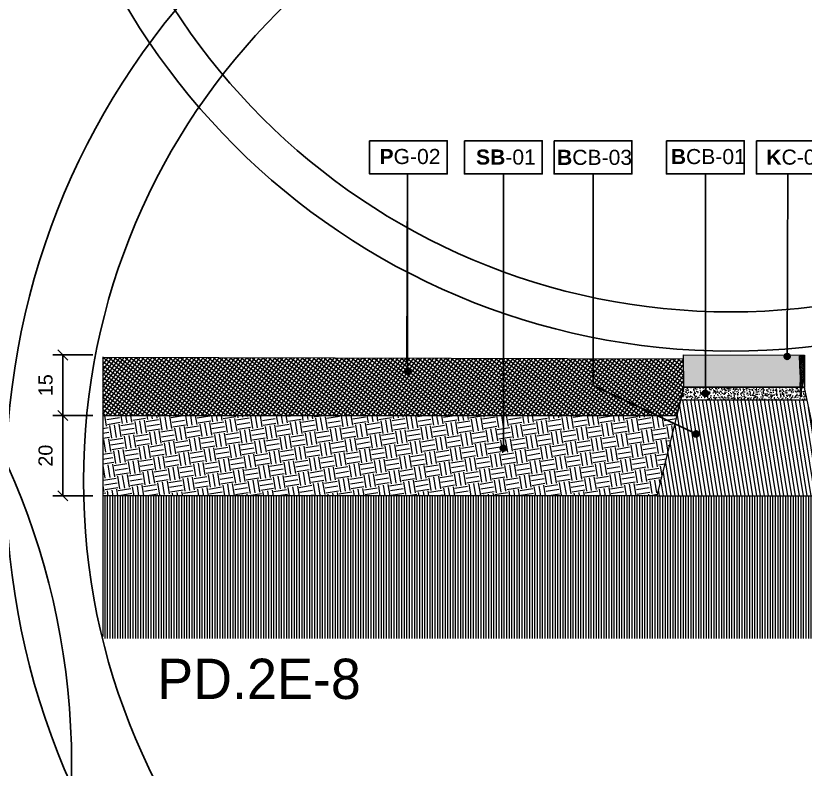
# Model space of a CAD drawing. Header units: metres. Extents: x -325 to 301, y -147 to 149.
# Drawn here: x 36.089 to 38.048, y 74.978 to 76.848 of the extents above; entities that cross this region are included whole.
import ezdxf

# ---------------------------------------------------------------- set-up
doc = ezdxf.new("R2010")
doc.units = ezdxf.units.M
doc.layers.get('Defpoints').update_dxf_attribs({"lineweight": 13})
doc.layers.add('-aux', color=50, linetype='Continuous', plot=False)
doc.layers.add('-AUX_MON', color=3, linetype='Continuous', plot=False)
for name, color, linetype, true_color in [('0-TX-1_25', 7, 'Continuous', 0x3f4f7f), ('3-TR-paviment fort', 7, 'Continuous', 0xd1d1d1), ('EIT_3 TR sorra', 7, 'Continuous', 0xd8ceb0)]:
    doc.layers.add(name, color=color, linetype=linetype, true_color=true_color)
doc.layers.add('03-TR-Paviment_02_Sealed Gravel', color=7, linetype='Continuous', lineweight=5, true_color=0xd4be8c)
doc.layers.add('3-TR tot_u', color=7, linetype='Continuous', lineweight=5, true_color=0x787878)
for name, color, linetype, lineweight in [('1-CM', 7, 'Continuous', 0), ('2-L-secció', 1, 'Continuous', 0), ('3-TR Formigó', 252, 'Continuous', 0), ('3-TR Seleccionat', 44, 'Continuous', 0), ('3-TR Tot-u', 37, 'Continuous', 0)]:
    doc.layers.add(name, color=color, linetype=linetype, lineweight=lineweight)
doc.layers.add('A-KEYPLAN_HATCH', color=7, linetype='Continuous')
doc.layers.add('A_TEXT_2', color=7, linetype='Continuous')
doc.styles.get("Standard").update_dxf_attribs({"font": 'arial.ttf'})
doc.styles.add('x-llegenda materials$0$ENGRAVERS', font='TT0586M.TTF')
doc.dimstyles.new('ISO-25', dxfattribs={"dimtxt": 0.1, "dimasz": 0.1, "dimexe": 0.1, "dimexo": 0.1, "dimgap": 0.1, "dimtad": 1, "dimdec": 0, "dimlfac": 100, "dimzin": 9, "dimtxsty": 'Standard', "dimblk": 'OBLIQUE', "dimcen": 0.1, "dimadec": 0, "dimazin": 0, "dimtfac": 1, "dimtdec": 0, "dimtmove": 0, "dimatfit": 3, "dimldrblk": 'OBLIQUE', "dimfxl": 1, "dimarcsym": 0})

# ---------------------------------------------------------------- blocks, each defined once
blk = doc.blocks.new('hatch keyplan 2')
at = {"layer": 'A-KEYPLAN_HATCH'}
blk.add_lwpolyline([(0, 0.00548), (0.01287, 0.00548), (0.01287, 0), (0, 0)], close=True, dxfattribs=at)
blk = doc.blocks.new('hatch keyplan')
at = {"layer": 'A-KEYPLAN_HATCH'}
blk.add_blockref('hatch keyplan 2', (1.43058, 0.85215), dxfattribs=at)
blk = doc.blocks.new('PG02')
at = {"layer": 'A-KEYPLAN_HATCH'}
blk.add_blockref('hatch keyplan', (-1.42958, -0.85215), dxfattribs=at)
at = {"layer": 'A_TEXT_2', "insert": (0.0002, 0.00412), "char_height": 0.0025, "attachment_point": 1}
blk.add_mtext_dynamic_manual_height_columns('\\pi0.00245,t0.01245;{\\fArial|b1|i0|c0|p34;P}G-02', width=0.0145619, gutter_width=0.015, heights=[0], dxfattribs=at)
blk = doc.blocks.new('SB-01')
at = {"layer": 'A-KEYPLAN_HATCH'}
blk.add_blockref('hatch keyplan', (-1.43058, -0.85215), dxfattribs=at)
at = {"layer": 'A_TEXT_2', "insert": (-0.0008, 0.00403), "char_height": 0.0025, "attachment_point": 1}
blk.add_mtext_dynamic_manual_height_columns('\\pi0.00271;{\\fArial|b1|i0|c0|p34;SB}-01', width=0.0145619, gutter_width=0.015, heights=[0], dxfattribs=at)
blk = doc.blocks.new('B-CB03')
at = {"layer": 'A-KEYPLAN_HATCH'}
blk.add_blockref('hatch keyplan', (-1.43058, -0.85215), dxfattribs=at)
at = {"layer": 'A_TEXT_2', "insert": (-0.0008, 0.00398), "char_height": 0.0025, "attachment_point": 1}
blk.add_mtext_dynamic_manual_height_columns('\\pi0.00128;{\\fArial|b1|i0|c0|p34;B}CB-03', width=0.0145619, gutter_width=0.015, heights=[0], dxfattribs=at)
blk = doc.blocks.new('_Oblique')
at = {"color": 0, "lineweight": -2}
blk.add_line((-0.5, -0.5), (0.5, 0.5), dxfattribs=at)
blk = doc.blocks.new('*D1066')
at = {"layer": '0-TX-1_25', "color": 0, "lineweight": -2, "transparency": 16777216}
for p, q in [((36.2806, 76.0061), (36.1812, 76.0061)), ((36.2062, 76.0061), (36.2062, 75.8561)), ((36.2806, 75.8561), (36.1812, 75.8561))]:
    blk.add_line(p, q, dxfattribs=at)
at = {"layer": 'Defpoints', "color": 0, "transparency": 16777216}
for p in [(36.3056, 76.0061), (36.2062, 75.8561), (36.3056, 75.8561)]:
    blk.add_point(p, dxfattribs=at)
at = {"layer": '0-TX-1_25', "color": 0, "lineweight": -2, "transparency": 16777216, "xscale": 0.025, "yscale": 0.025, "zscale": 0.025}
for p, rotation in [((36.2062, 76.0061), 90), ((36.2062, 75.8561), 270)]:
    blk.add_blockref('_Oblique', p, dxfattribs=dict(at, rotation=rotation))
at = {"layer": '0-TX-1_25', "color": 0, "transparency": 16777216, "insert": (36.1634, 75.9311), "char_height": 0.035, "attachment_point": 5, "rotation": 90}
blk.add_mtext('15', dxfattribs=at)
blk = doc.blocks.new('*D1067')
at = {"layer": '0-TX-1_25', "color": 0, "lineweight": -2, "transparency": 16777216}
for p, q in [((36.2806, 75.8561), (36.1812, 75.8561)), ((36.2062, 75.8561), (36.2062, 75.6561)), ((36.2806, 75.6561), (36.1812, 75.6561))]:
    blk.add_line(p, q, dxfattribs=at)
at = {"layer": 'Defpoints', "color": 0, "transparency": 16777216}
for p in [(36.3056, 75.8561), (36.2062, 75.6561), (36.3056, 75.6561)]:
    blk.add_point(p, dxfattribs=at)
at = {"layer": '0-TX-1_25', "color": 0, "lineweight": -2, "transparency": 16777216, "xscale": 0.025, "yscale": 0.025, "zscale": 0.025}
for p, rotation in [((36.2062, 75.8561), 90), ((36.2062, 75.6561), 270)]:
    blk.add_blockref('_Oblique', p, dxfattribs=dict(at, rotation=rotation))
at = {"layer": '0-TX-1_25', "color": 0, "transparency": 16777216, "insert": (36.1633, 75.7561), "char_height": 0.035, "attachment_point": 5, "rotation": 90}
blk.add_mtext('20', dxfattribs=at)
blk = doc.blocks.new('B-CB01')
at = {"layer": 'A-KEYPLAN_HATCH'}
blk.add_blockref('hatch keyplan', (-1.43058, -0.85215), dxfattribs=at)
at = {"layer": 'A_TEXT_2', "insert": (-0.0008, 0.00411), "char_height": 0.0025, "attachment_point": 1}
blk.add_mtext_dynamic_manual_height_columns('\\pi0.00152;{\\fArial|b1|i0|c0|p34;B}CB-01', width=0.0145619, gutter_width=0.015, heights=[0], dxfattribs=at)
blk = doc.blocks.new('POINT')
at = {"layer": '0-TX-1_25'}
h = blk.add_hatch(dxfattribs=at)
h.set_pattern_fill('ANGLE', color=256)
h.set_pattern_definition([(0, (-83.747, -12.726), (0, 6.985), [5.08, -1.905]), (90, (-83.747, -12.726), (-6.985, 4e-16), [5.08, -1.905])])
edge = h.paths.add_edge_path()
edge.add_arc((0, 0), 0.0075, 0, 360)
h = blk.add_hatch(color=256, dxfattribs=at)
h.dxf.hatch_style = 1
edge = h.paths.add_edge_path()
edge.add_arc((0, 0), 0.0075, 0, 360)
blk.add_circle((0, 0), 0.0075, dxfattribs=at)
blk = doc.blocks.new('K04')
at = {"layer": 'A-KEYPLAN_HATCH'}
blk.add_blockref('hatch keyplan', (-1.42958, -0.85215), dxfattribs=at)
at = {"layer": 'A_TEXT_2', "insert": (0.0002, 0.00402), "char_height": 0.0025, "attachment_point": 1}
blk.add_mtext_dynamic_manual_height_columns('\\pi0.00244;{\\fArial|b1|i0|c0|p34;K}C-05', width=0.0145619, gutter_width=0.015, heights=[0], dxfattribs=at)

msp = doc.modelspace()

# ---------------------------------------------------------------- hatches: boundary and pattern name
at = {"layer": '03-TR-Paviment_02_Sealed Gravel'}
h = msp.add_hatch(dxfattribs=at)
h.set_pattern_fill('_USER', color=256, scale=0.008, angle=234.1752, style=0, double=1, pattern_type=0)
h.set_pattern_definition([(234.17524389634, (419510.580199, 4594387.8203494), (0.006486487979183, -0.004682464489553), []), (324.17524389634, (419510.580199, 4594387.8203494), (0.004682464489553, 0.006486487979183), [])])
h.paths.add_polyline_path([(37.7299, 75.8561), (37.7468, 75.9261), (37.7466, 75.9958), (36.3056, 75.9995), (36.3056, 75.8561)])
at = {"layer": '3-TR Formigó'}
h = msp.add_hatch(dxfattribs=at)
h.set_pattern_fill('ANSI31', color=256, scale=0.003, angle=234.1752, style=0)
h.set_pattern_definition([(279.17524, (40.830777, 75.605831), (0.00940313, 0.001518806), [])])
h.paths.add_polyline_path([(38.0527, 75.8945), (37.7392, 75.8945), (37.6803, 75.6561), (38.103, 75.6561)])
at = {"layer": '3-TR Seleccionat'}
h = msp.add_hatch(dxfattribs=at)
h.set_pattern_fill('ANSI31', color=256, scale=0.002, angle=225, style=0)
h.set_pattern_definition([(270, (2.332024, -6.399568), (0.00635, -9e-19), [])])
h.paths.add_polyline_path([(44.6887, 74.982), (44.6894, 74.981), (44.6894, 74.9815)])
h.paths.add_polyline_path([(38.1309, 75.5241), (38.103, 75.6561), (36.3056, 75.6561), (36.3056, 75.3018), (39.3056, 75.3018), (39.3046, 75.5727)])
at = {"layer": '3-TR Tot-u'}
h = msp.add_hatch(dxfattribs=at)
h.set_pattern_fill('EARTH', color=256, scale=0.005, angle=-80.8248, style=0)
h.set_pattern_definition([(279.175244, (3.925246, -4.949568), (0.036406452, -0.026281081), [0.03175, -0.03175]), (279.175244, (3.937, -4.94767), (0.036406452, -0.026281081), [0.03175, -0.03175]), (279.175244, (3.948754, -4.94577), (0.036406452, -0.026281081), [0.03175, -0.03175]), (9.175244, (3.953305, -4.949056), (0.026281081, 0.036406452), [0.03175, -0.03175]), (9.175244, (3.955203, -4.96081), (0.026281081, 0.036406452), [0.03175, -0.03175]), (9.175244, (3.957102, -4.972564), (0.026281081, 0.036406452), [0.03175, -0.03175])])
h.paths.add_polyline_path([(37.6803, 75.6561), (37.7299, 75.8561), (36.3056, 75.8561), (36.3056, 75.6561)])
at = {"layer": '3-TR tot_u'}
h = msp.add_hatch(dxfattribs=at)
h.set_pattern_fill('AR-CONC', color=256, scale=9e-05, angle=90.2664)
h.set_pattern_definition([(140.266414, (-45.692036, 53.099251), (0.0013582613, 0.0164031132), [0.0017145, -0.0188595]), (85.266414, (-45.692036, 53.099251), (-0.0171801815, -0.0032518273), [0.0013716, -0.0150876526]), (190.71786, (-45.691922, 53.100618), (-0.0158219194, 0.0131512858), [0.0014571008, -0.016028122]), (136.450614, (-45.696607, 53.09923), (0.003670327, 0.024414444), [0.00257175, -0.02828925]), (186.901972, (-45.696302, 53.101264), (-0.0223674596, 0.021262598), [0.002185652, -0.024042205]), (81.450565, (-45.696607, 53.09923), (-0.0223674596, 0.021262598), [0.002057397, -0.022631376]), (111.266414, (-45.695475, 53.101521), (0.0091403206, 0.0136879438), [0.0017145, -0.0188595]), (56.266414, (-45.695475, 53.101521), (-0.0166026007, 0.0054850432), [0.0013716, -0.0150876]), (161.71786, (-45.694713, 53.102662), (-0.0074622802, 0.019172987), [0.0014571008, -0.0160280944]), (127.766414, (-45.6920355, 53.099251), (-0.00761116375, 0.0002425866), [0, -0.01490472, 0, -0.0153162, 0, -0.01514475]), (97.766414, (-45.6920355, 53.099251), (-0.009044117, 0.0059717809), [0, -0.00873252, 0, -0.01456182, 0, -0.00577215]), (57.766414, (-45.692012, 53.094153), (0.0004588393, 0.012205419), [0, -0.005715, 0, -0.0178308, 0, -0.0236601]), (47.766414, (-45.692001, 53.091867), (-0.0023503487, 0.0133208417), [0, -0.0074295, 0, -0.01184148, 0, -0.0168021])])
h.paths.add_polyline_path([(38.0527, 75.8945), (38.0466, 75.9258), (37.7466, 75.9258), (37.7392, 75.8945)])
at = {"layer": '3-TR-paviment fort'}
msp.add_hatch(color=256, dxfattribs=at).paths.add_polyline_path([(37.7466, 76.0061), (38.0466, 76.0055), (38.0466, 75.9255), (37.7468, 75.9261)])
at = {"layer": 'EIT_3 TR sorra'}
h = msp.add_hatch(dxfattribs=at)
h.set_pattern_fill('ANSI36', color=256, scale=0.001075, angle=1.7963, style=0, double=1)
h.set_pattern_definition([(46.7962793, (11.525024, 4.5326075), (0.00160115189, 0.00669044771), [0.0085328125, -0.0017065625, 0, -0.0017065625])])
edge = h.paths.add_edge_path()
edge.add_line((38.0387, 75.9037), (38.0384, 75.9119))
edge.add_arc((37.99, 75.9099), 0.0484, 2.3637, 18.3628)
edge.add_line((38.036, 75.9251), (38.037, 75.9518))
edge.add_line((38.037, 75.9518), (38.0361, 75.9617))
edge.add_line((38.0361, 75.9617), (38.0344, 76.0028))
edge.add_line((38.0344, 76.0028), (38.0447, 76.0032))
edge.add_line((38.0447, 76.0032), (38.0463, 75.9621))
edge.add_arc((37.9893, 75.9597), 0.0571, -13.6353, 2.3637, ccw=False)
edge.add_line((38.0448, 75.9463), (38.0397, 75.9253))
edge.add_arc((38.0868, 75.9139), 0.0484, 166.3647, 182.3637)
edge.add_line((38.0384, 75.9119), (38.0387, 75.9037))

# ---------------------------------------------------------------- linework, layer by layer
at = {"layer": '-aux'}
msp.add_lwpolyline([(38.0387, 75.9037), (38.0387, 75.9037), (38.0384, 75.9119, 0.069923), (38.036, 75.9251), (38.037, 75.9518), (38.0361, 75.9617), (38.0344, 76.0028), (38.0447, 76.0032), (38.0463, 75.9621, -0.069923), (38.0448, 75.9463), (38.0397, 75.9253, 0.069923), (38.0384, 75.9119), (38.0387, 75.9037), (38.0387, 75.9037)], format="xyb", dxfattribs=at)
at = {"layer": '-AUX_MON'}
for centre, radius in [((37.8638, 77.7573), 1.7415), ((37.8638, 77.7573), 1.6443), ((37.9016, 75.6935), 1.8362), ((37.9016, 75.6935), 1.6443), ((34.432, 74.991), 1.7958)]:
    msp.add_circle(centre, radius, dxfattribs=at)
at = {"layer": '0-TX-1_25'}
for points in [[(37.0595, 75.9855), (37.0614, 76.4558)], [(37.0614, 75.9657), (37.0614, 76.4558)], [(37.2993, 75.7746), (37.2993, 76.4558)], [(37.7774, 75.81), (37.5219, 75.93), (37.5219, 76.4558)], [(37.8006, 76.4558), (37.8006, 75.9109)], [(38.0037, 76.0024), (38.0056, 76.4558)]]:
    msp.add_lwpolyline(points, dxfattribs=at)
at = {"layer": '1-CM'}
for points in [[(36.3056, 75.8561), (37.7299, 75.8561), (37.7468, 75.9261), (37.7466, 75.9958), (36.3056, 75.9995)], [(37.7468, 75.926), (37.6803, 75.6561), (36.3056, 75.6561)], [(37.7468, 75.9261), (38.0466, 75.9255)], [(38.0462, 75.9255), (38.0989, 75.6756)], [(37.6803, 75.6561), (38.103, 75.6561)]]:
    msp.add_lwpolyline(points, dxfattribs=at)
for points in [[(38.0466, 75.9255), (37.7468, 75.9261), (37.7466, 76.0061), (38.0466, 76.0055)], [(38.0527, 75.8945), (38.0466, 75.9258), (37.7466, 75.9258), (37.7392, 75.8945)]]:
    msp.add_lwpolyline(points, close=True, dxfattribs=at)
at = {"layer": '2-L-secció'}
msp.add_line((36.3056, 76.0018), (36.3056, 75.3072), dxfattribs=at)

# ---------------------------------------------------------------- block references
at = {"layer": '0-TX-1_25'}
for name, p, xscale, yscale, zscale in [('PG02', (36.9522, 76.4558), 15, 15, 15), ('SB-01', (37.2028, 76.4558), 15, 15, 15), ('B-CB03', (37.4253, 76.4558), 14.99999999999999, 14.99999999999999, 14.99999999999999), ('B-CB01', (37.704, 76.4558), 15, 15, 15)]:
    msp.add_blockref(name, p, dxfattribs=dict(at, xscale=xscale, yscale=yscale, zscale=zscale))
for p in [(38.0037, 76.0024), (37.0614, 75.9657), (37.8006, 75.9109), (37.7774, 75.81), (37.2993, 75.7746)]:
    msp.add_blockref('POINT', p, dxfattribs=at)
at = {"layer": 'A-KEYPLAN_HATCH', "xscale": 14.99999999999007, "yscale": 14.99999999999007, "zscale": 14.99999999999007}
msp.add_blockref('K04', (37.9123, 76.4558), dxfattribs=at)

# ---------------------------------------------------------------- texts
at = {"layer": '-aux', "insert": (36.4402, 75.252), "char_height": 0.1, "width": 19.210099, "attachment_point": 1, "style": 'x-llegenda materials$0$ENGRAVERS'}
msp.add_mtext('PD.2E-8', dxfattribs=at)

# ---------------------------------------------------------------- dimensions: what is measured, and where the dimension line sits
at = {"layer": '0-TX-1_25'}
for base, p1, p2, picture, middle in [((36.2062, 75.8561), (36.3056, 76.0061), (36.3056, 75.8561), '*D1066', (36.1634, 75.9311)), ((36.2062, 75.6561), (36.3056, 75.8561), (36.3056, 75.6561), '*D1067', (36.1633, 75.7561))]:
    dim = msp.add_linear_dim(base=base, p1=p1, p2=p2, angle=90, dimstyle='ISO-25', override={"dimtxt": 0.035, "dimasz": 0.025, "dimexe": 0.025, "dimexo": 0.025, "dimgap": 0.025, "dimblk1": 'Oblique', "dimblk2": 'Oblique', "dimsah": 1, "dimfxl": 0.1, "dimfxlon": 1, "dimarcsym": 1}, dxfattribs=at)
    dim.commit()
    dim.dimension.update_dxf_attribs({"geometry": picture, "text_midpoint": middle})

doc.saveas('drawing.dxf')
